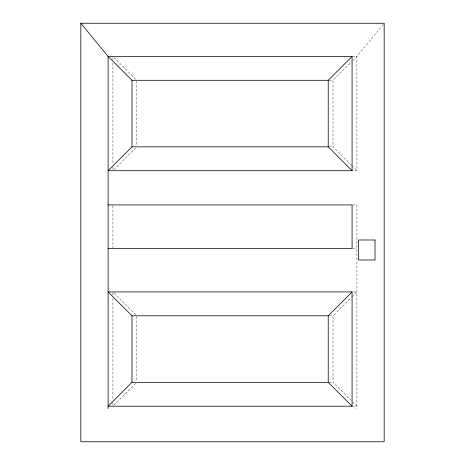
<?xml version="1.0" encoding="UTF-8"?>
<svg xmlns="http://www.w3.org/2000/svg" width="465" height="465" viewBox="0 0 465 465"><rect width="100%" height="100%" fill="white"/><g stroke="black" fill="none" stroke-linecap="round" stroke-linejoin="round"><path stroke-width="0.35" stroke-dasharray="2.33 1.74" d="M383.259 24.354L356.893 56.434L351.813 61.508M113.937 169.679L135.763 147.853M351.308 165.11L333.027 146.835L333.027 80.294L351.308 62.014M113.937 405.184L136.274 382.846M351.308 400.615L333.027 382.335L333.027 315.793L351.308 297.519M351.813 297.007L356.893 291.933L352.534 291.933M352.534 56.434L356.893 56.434L356.893 170.696L352.534 170.696M329.412 80.294L333.027 80.294M329.412 146.835L333.027 146.835M352.534 204.914L356.893 204.914L356.893 408.491M352.534 248.426L356.893 248.426M329.412 315.793L333.027 315.793M329.412 382.335L333.027 382.335M352.534 406.195L356.893 406.195L351.813 401.121M351.813 165.621L356.893 170.696M113.937 57.445L136.274 79.782M113.937 292.95L136.78 315.793M136.78 81.015L136.78 146.115M136.78 316.514L136.78 381.614M112.919 57.875L112.919 60.049M112.919 62.938L112.919 164.186M112.919 167.08L112.919 170.696M112.919 205.64L112.919 248.426M112.919 292.654L112.919 295.548M112.919 298.443L112.919 399.691M112.919 402.58L112.919 406.195"/><path stroke-width="0.7" d="M352.081 170.696L328.22 146.835L131.973 146.835L108.107 170.696L352.081 170.696L352.081 56.434L108.107 56.434L80.829 23.25L384.171 23.25L384.171 441.75L80.829 441.75L80.829 23.25M108.107 408.491L108.107 56.434L131.973 80.294L328.22 80.294L352.081 56.434M352.081 406.195L328.22 382.335L131.973 382.335L108.107 406.195L352.081 406.195L352.081 291.933L108.107 291.933L131.973 315.793L328.22 315.793L352.081 291.933M108.107 204.914L352.081 204.914L352.081 248.426L108.107 248.426M328.22 80.294L328.22 146.835M328.22 315.793L328.22 382.335M131.973 80.294L131.973 146.835M131.973 315.793L131.973 382.335M375.023 239.992L358.579 239.992L358.579 259.999L375.023 259.999L375.023 239.992"/></g></svg>
